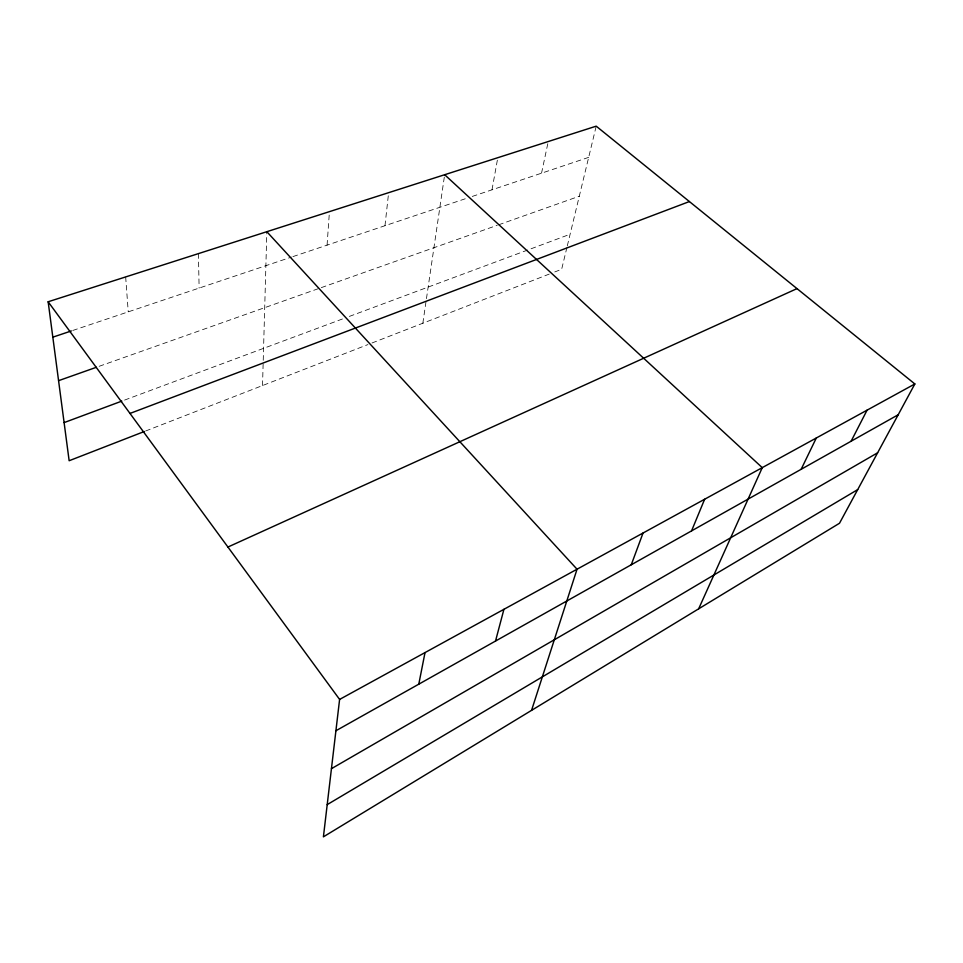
<?xml version="1.0" encoding="UTF-8"?>
<svg xmlns="http://www.w3.org/2000/svg" width="963" height="963" viewBox="0 0 963 963"><rect width="100%" height="100%" fill="white"/><g stroke="black" fill="none" stroke-linecap="round" stroke-linejoin="round"><path stroke-width="0.72" stroke-dasharray="4.82 3.61" d="M262.526 385.561L266.835 231.698M327.071 245.144L329.442 211.631M384.983 225.715L388.631 192.672M422.841 323.231L426.236 300.095M426.453 298.65L444.665 174.712M491.997 189.807L497.799 157.691M541.531 173.184L548.248 141.525M566.942 247.371L561.658 269.267L554.76 271.951M567.291 245.914L596.205 126.165M145.618 431.003L367.914 344.585M372.019 342.984L549.235 274.094M124.6 400.078L343.743 318.5M349.364 316.406L570.108 234.238M99.189 366.289L319.885 288.118M321.293 287.624L497.221 225.306M498.605 224.812L579.281 196.235M72.743 330.478L291.5 257.085M292.921 256.603L465.237 198.787M472.279 196.428L588.67 157.366M125.672 276.935L128.235 311.868M198.414 253.618L199.124 288.081"/><path stroke-width="1.44" d="M48.15 301.768L339.602 699.427L323.412 836.835L839.507 523.246L914.85 383.96L596.205 126.165L48.15 301.768L69.143 460.735L144.221 431.544M418.785 684.175L425.02 652.589M495.524 641.045L503.926 609.314M531.552 710.369L577.042 569.217L266.835 231.698M631.271 564.763L643.031 533.033M691.566 530.878L704.639 499.243M698.644 608.845L762.263 467.645L444.665 174.712M801.156 469.294L816.299 438.009M851.111 441.223L867.073 410.166M327.215 804.623L857.696 489.613M331.441 768.679L877.618 452.791M335.918 730.748L898.19 414.764M339.602 699.427L914.85 383.96M227.918 547.044L797.003 288.611M129.993 413.44L689.388 201.556M64.112 422.601L121.783 401.126M58.574 380.674L96.384 367.288M52.821 337.17L71.322 330.959"/></g></svg>
